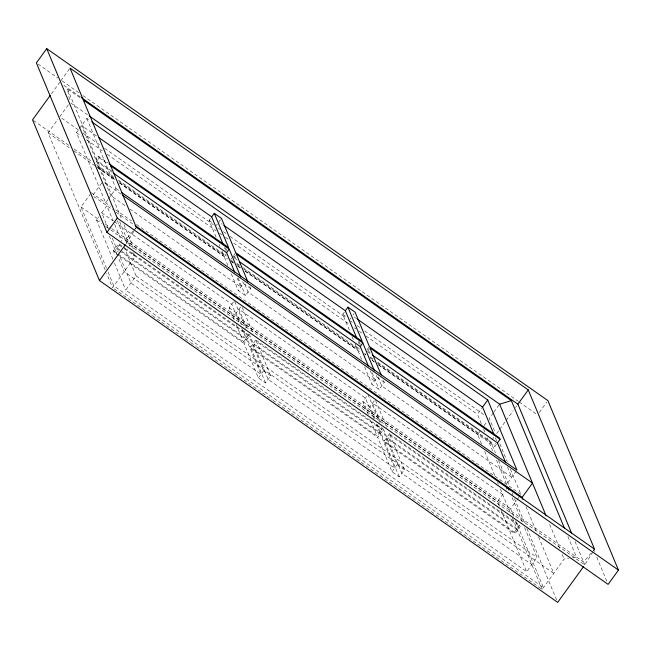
<?xml version="1.0" encoding="UTF-8"?>
<svg xmlns="http://www.w3.org/2000/svg" width="651" height="651" viewBox="0 0 651 651"><rect width="100%" height="100%" fill="white"/><g stroke="black" fill="none" stroke-linecap="round" stroke-linejoin="round"><path stroke-width="0.49" stroke-dasharray="3.25 2.44" d="M593.004 551.657L584.81 564.905L126.595 243.092L134.781 229.844M135.294 229.014L136.319 227.362M593.517 550.827L594.542 549.175L593.248 550.681M51.429 93.768L59.689 82.368M60.836 80.781L70.023 68.095M105.136 269.864L48.084 132.812L57.972 119.166M68.331 104.86L59.713 116.757L78.828 130.176M107.96 199.621L105.665 202.795L76.468 132.658L78.763 129.484M79.341 128.695L86.803 118.384L90.131 120.72M111.671 170.912L95.933 159.861L98.513 156.289L108.457 163.271M124.919 205.545L110.833 195.658L96.535 161.318L99.123 157.754L98.513 156.289M106.504 268.277L81.009 207.01L90.196 194.323M101.751 182.972L92.556 195.658L112.704 209.801M108.538 198.832L116 188.521L86.803 118.384M112.892 259.261L96.543 219.989L98.838 216.816M108.278 228.631L101.711 212.853L106.878 205.716L113.103 220.681M118.995 255.713L114.023 252.222L113.42 250.757L118.588 243.62L124.39 247.689M114.023 252.222L119.198 245.085L118.588 243.62M133.756 252.686L134.521 257.365L112.558 287.693L106.699 273.615M524.56 527.513L537.01 557.435L526.675 571.708L125.733 290.126L136.075 275.853L124.398 247.795M216.075 237.143L209.117 220.437L210.672 218.297M216.278 225.466L217.312 224.042M220.412 219.753L218.866 221.901L222.194 224.237M119.027 181.466L223.415 254.777L225.482 251.921M227.883 265.518L224.017 256.234L225.571 254.093M231.089 259.09L232.122 257.666M233.676 255.517L235.743 252.669M233.766 257.698L235.312 255.558M249.87 286.611L250.643 288.466L245.476 295.603L238.315 290.574L243.482 283.437L242.709 281.582M234.214 319.828L229.193 307.768L234.36 300.632L245.948 328.47M241.375 324.857L236.354 312.797L241.521 305.661M113.42 250.757L243.482 342.109L248.658 334.972L247.885 333.109M265.543 382.934L251.253 348.594L256.421 341.458L270.718 375.798L265.543 382.934L258.39 377.905L244.092 343.565L249.26 336.429L124.17 248.576M381.527 426.975L382.3 428.83L377.132 435.967L250.643 347.129L255.81 339.993L255.037 338.138M258.39 377.905L263.557 370.769L249.26 336.429M349.335 330.073L342.768 314.303L344.314 312.154M349.929 319.332L350.962 317.9M353.029 315.043L354.063 313.619M243.889 269.156L357.057 348.635L358.611 346.495M361.533 359.376L357.668 350.1L359.222 347.959M368.873 347.243L366.806 350.1L370.118 352.427M364.829 355.129L365.862 353.696M367.929 350.84L369.483 348.7M383.52 380.469L384.285 382.324L379.118 389.461L371.957 384.432L377.132 377.295L376.359 375.44M368.246 414.622L362.835 401.626L367.49 395.206M375.017 418.723L369.996 406.655L375.171 399.519M399.193 476.792L384.904 442.452L390.071 435.316L404.361 469.656L399.193 476.792L392.032 471.763L377.743 437.431L382.91 430.295L256.421 341.458M389.461 433.859L519.531 525.202L520.133 526.667L514.965 533.804L514.355 532.339L384.293 440.996L389.461 433.859L388.688 432.004M392.032 471.763L397.2 464.627L382.91 430.295M481.301 423.598L477.411 414.248L482 407.9M481.569 443.901L477.663 434.51L480.568 430.498M484.059 425.681L486.972 421.669M493.312 412.905L489.292 418.455L495.151 432.524M493.889 412.116L499.634 404.181M491.944 440.019L494.304 436.764M496.664 433.501L499.024 430.246M499.618 429.432L505.518 421.287M506.104 420.473L513.183 410.7M515.543 407.436L516.723 405.809M496.444 444.332L494.89 446.472L494.288 445.015L495.321 443.583M539.28 412.506L546.75 402.196M516.365 470.901L506.6 484.377L496.485 460.062M499.431 506.25L497.478 501.571L504.37 492.058M513.672 516.137L510.587 508.708L516.324 500.782M516.902 499.984L519.197 496.811M514.355 532.339L519.531 525.202M272.924 400.324L542.137 589.391L564.1 559.063L568.844 558.257M133.105 231.129L125.374 240.17L583.589 561.984L592.605 551.43M133.748 230.373L135.677 228.11M572.636 557.606L576.436 556.955L567.859 536.359M38.043 64.067L57.996 78.079M62.146 80.993L78.771 92.67M82.929 95.591L518.44 401.455M519.27 402.041L535.895 413.719M63.847 85.289L80.48 96.966M69.494 99.562L67.452 88.861L80.757 98.195M70.886 103.07L87.503 114.739M96.551 135.994L81.635 125.521L95.933 159.861M354.168 316.923L356.65 318.673M209.117 220.437L212.299 222.675M342.768 314.303L346.747 317.094M82.978 133.097L101.263 145.938M104.583 148.265L213.43 224.717M218.419 228.216L220.079 229.38M223.407 231.715L225.897 233.465M230.055 236.386L346.381 318.087M350.531 321L352.191 322.172M357.179 325.671L359.669 327.42M364.658 330.92L485.141 415.541M76.468 132.658L81.456 136.165M86.453 139.672L102.256 150.772M107.244 154.271L216.213 230.804M219.542 233.139L222.04 234.897M225.368 237.233L228.696 239.568M233.685 243.075L349.31 324.279M354.299 327.779L355.959 328.95M359.287 331.286L361.785 333.043M365.943 335.957L477.411 414.248M99.123 157.754L108.237 164.15M233.156 256.234L236.484 258.569M96.535 161.318L112.281 172.377M234.596 258.276L237.924 260.62M367.408 351.556L370.728 353.884M33.38 120.419L69.974 146.117M74.133 149.038L91.596 161.302M96.584 164.809L114.047 177.072M118.205 179.993L226.312 255.916M237.127 263.509L239.617 265.266M242.945 267.602L359.376 349.367M370.183 356.96L373.511 359.295M377.67 362.216L490.764 441.647L495.435 452.86M97.487 166.339L114.885 178.553M230.576 259.806L233.066 261.556M236.394 263.891L238.893 265.649M364.218 353.664L365.878 354.828M370.02 357.741L373.332 360.068M377.474 362.973L494.288 445.015M97.268 167.217L114.666 179.432M119.638 182.923L224.017 256.234M231.178 261.263L233.676 263.02M237.835 265.942L241.163 268.277M245.329 271.198L357.668 350.1M372.282 360.361L373.943 361.525M378.085 364.438L494.89 446.472M48.084 132.812L70.52 148.566M73.848 150.902L94.615 165.492M97.943 167.828L114.56 179.497M119.54 183.004L227.565 258.862M231.715 261.783L233.375 262.947M237.534 265.868L240.854 268.196M245.012 271.117L361.338 352.818M372.136 360.402L374.634 362.151M378.784 365.073L477.663 434.51M116 188.521L119.328 190.857M104.559 182.549L121.176 194.226M243.482 283.437L250.643 288.466M377.132 377.295L384.285 382.324M129.883 209.036L240.894 287.001L237.037 277.725M91.343 192.737L110.654 206.302M115.642 209.801L131.453 220.901M136.441 224.408L520.922 494.435M116.033 212.145L133.496 224.408M101.711 212.853L113.307 220.998M114.137 221.576L231.78 304.196L239.885 323.685M502.653 494.435L372.584 403.091L381.079 423.508M229.193 307.768L236.354 312.797M362.835 401.626L369.996 406.655M81.009 207.01L100.116 220.429M105.104 223.936L110.914 228.021M111.752 228.599L510.587 508.708M96.543 219.989L101.532 223.496M105.69 226.418L109.848 229.339M110.678 229.917L497.478 501.571M125.212 248.275L248.658 334.972M255.81 339.993L382.3 428.83M119.198 245.085L123.34 247.99M390.071 435.316L520.133 526.667M516.943 528.775L386.873 437.423L383.016 428.146M119.1 250.399L116.61 248.649L118.156 252.36M119.922 250.977L246.68 340.001L260.97 374.333L130.908 282.99L119.703 256.071M517.553 530.24L387.483 438.888L401.781 473.228L531.843 564.572M119.825 256.291L244.092 343.565M251.253 348.594L377.743 437.431M384.904 442.452L514.965 533.804M136.075 275.853L537.01 557.435M263.557 370.769L270.718 375.798M397.2 464.627L404.361 469.656M114.218 288.865L151.61 315.125M152.44 315.702L189.832 341.962M190.662 342.548L195.65 346.047M196.48 346.633L228.053 368.808M228.883 369.394L233.872 372.893M234.702 373.479L266.275 395.653M267.105 396.239L272.094 399.738M593.688 549.729L594.469 551.6M596.804 557.215L607.334 582.499M575.045 541.445L584.81 564.905M549.656 524.356L560.202 549.68M562.155 554.375L564.1 559.063M499.838 443.779L507.259 461.608M510.376 469.111L520.531 493.499M526.041 506.738L536.977 533.006M538.54 536.758L553.765 573.336L124.186 271.638L118.327 257.568M495.321 437.732L496.868 441.443M507.52 467.036L511.776 477.24L381.706 385.897L377.84 376.612M498.544 460.338L509.44 486.5M512.158 493.043L512.939 494.915M514.493 498.65L525.39 524.812M526.944 528.555L556.89 600.507M483.636 429.204L485.19 432.948M487.143 437.618L492.587 450.712M512.101 497.584L522.615 522.834M515.608 520.776L543.43 587.609L113.852 285.911L108.05 271.988M484.694 451.412L494.858 475.816M497.592 482.383L498.373 484.263M500.326 488.958L510.872 514.298M512.443 518.058L542.137 589.391M500.985 509.993L526.675 571.708M359.197 341.604L360.353 344.387M372.169 372.754L379.118 389.461M358.099 341.36L359.254 344.143M370.297 370.655L374.545 380.868L248.055 292.03L244.198 282.754M352.036 336.575L353.583 340.286M355.129 343.997L357.057 348.635M364.617 366.806L371.957 384.432M375.554 400.446L386.759 427.365M368.01 394.49L379.598 422.336M377.336 424.289L384.293 440.996M373.918 418.479L365.423 398.062L238.933 309.225L247.046 328.714M376.237 424.045L379.72 432.402L253.231 343.565L249.366 334.288M370.565 420.188L377.132 435.967M225.547 247.738L226.711 250.521M238.136 277.969L245.476 295.603M224.449 247.494L225.612 250.277M219.167 244.564L219.932 246.42M221.869 251.066L223.415 254.777M231.357 273.868L238.315 290.574M242.294 307.516L252.726 332.571M243.694 330.431L250.643 347.129M241.822 328.332L246.07 338.536L116 247.185L112.143 237.908M236.142 324.475L243.482 342.109M67.452 88.861L122.014 219.924M123.959 224.603L132.535 245.199L133.146 248.942M119.686 221.722L129.842 246.111M132.576 252.678L134.521 257.365M117.213 220.567L126.595 243.092M114.666 224.416L121.672 241.252M109.352 235.996L117.937 256.632M114.446 263.004L125.733 290.126M380.322 433.859L253.841 345.022L268.131 379.362L394.62 468.199L380.322 433.859"/><path stroke-width="0.98" d="M46.726 48.63L36.383 62.903L106.935 232.391L608.115 584.378L618.45 570.105L547.898 400.609L46.726 48.63L117.278 218.118L618.45 570.105M50.249 95.404L32.55 119.833L99.457 280.565L557.671 602.37L583.63 566.533M106.935 232.391L117.278 218.118M99.457 280.565L125.415 244.719M223.293 244.711L211.705 216.873L214.285 213.3L221.446 218.329L235.743 252.669L362.225 341.498L347.935 307.166L345.347 310.73L356.943 338.569M234.718 272.159L226.605 252.669L229.193 249.097L110.719 165.899M368.368 366.017L360.255 346.527L362.835 342.963L236.346 254.126L247.941 281.964M494.166 434.949L482.578 407.111L487.745 399.974L91.799 121.892M571.545 533.039L517.903 404.181L528.246 389.908L70.023 68.095L136.319 227.362L594.542 549.175L528.246 389.908M505.591 462.397L497.478 442.908L500.066 439.335L499.455 437.879L369.386 346.527L355.096 312.195L347.935 307.166M506.673 488.885L507.821 487.298L508.984 490.105M522.916 499.236L522.135 497.356L532.477 483.083L122.844 195.39M89.163 115.902L499.634 404.181L511.352 400.617L564.352 527.937M81.31 97.552L517.903 404.181M83.247 99.953L511.352 400.617M99.033 137.743L211.705 216.873M223.854 225.401L345.347 310.73M357.48 319.25L482.578 407.111M109.287 163.857L228.582 247.64L214.285 213.3M500.066 439.335L369.996 347.992L381.201 374.903M113.933 173.54L226.605 252.669M239.592 261.783L360.255 346.527M372.38 355.047L497.478 442.908M121.827 192.606L516.943 470.103L487.745 399.974M135.164 225.58L522.135 497.356M499.634 404.181L546.14 515.918M362.835 342.963L374.423 370.801M229.193 249.097L240.78 276.944"/></g></svg>
